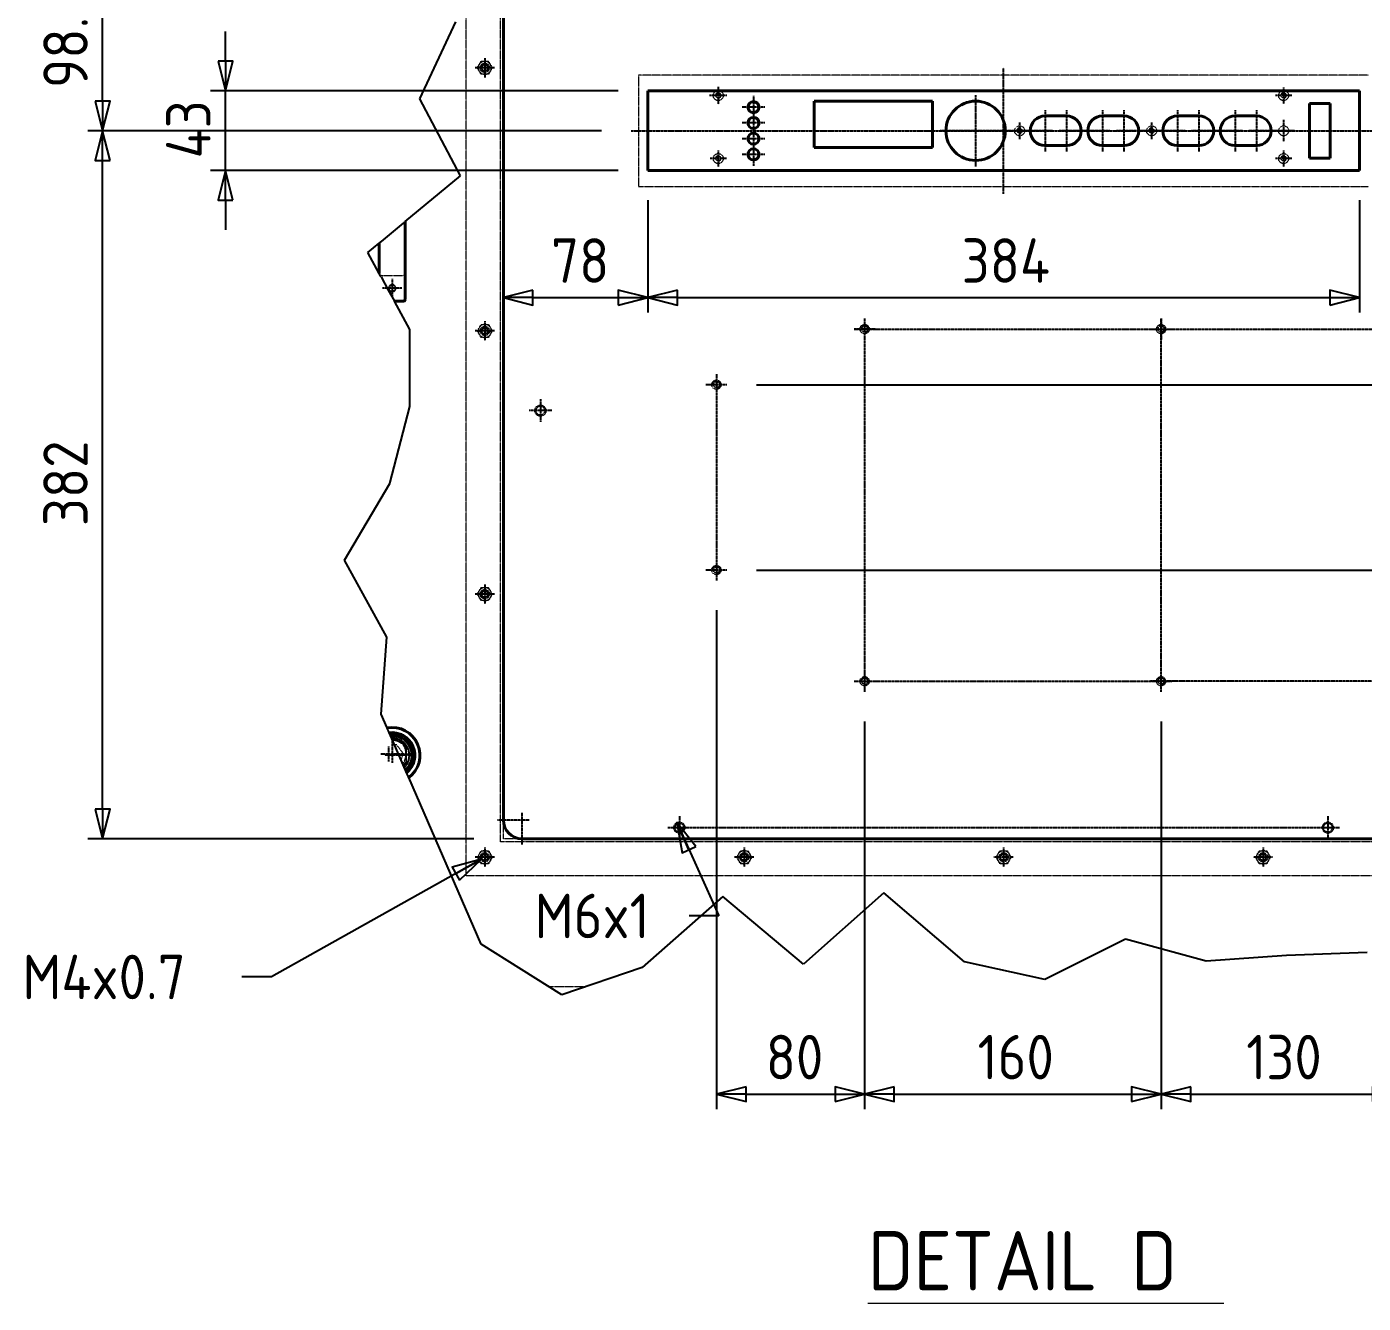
# Model space of a CAD drawing. Header units: millimetres. Extents: x 0 to 6720, y 0 to 4752.
# Drawn here: x 2762 to 3484, y 3098 to 3786 of the extents above; entities that cross this region are included whole.
import ezdxf

# ---------------------------------------------------------------- set-up
doc = ezdxf.new("R2010")
doc.units = ezdxf.units.MM
doc.linetypes.add('DPAB0445$0$CHAIN', pattern=[0.7087, 0.4724, -0.0591, 0.1181, -0.0591])
doc.linetypes.add('DPAB0445$0$DASHED', pattern=[0.2067, 0.1654, -0.0413])
for name, color, linetype, lineweight in [('DPAB0445$0$가려진 것(ISO)', 2, 'DPAB0445$0$DASHED', 18), ('DPAB0445$0$가시적인 것(ISO)', 3, 'Continuous', 40), ('DPAB0445$0$기호(ISO)', 5, 'Continuous', 25), ('DPAB0445$0$끊기 선(JIS)', 7, 'Continuous', 25), ('DPAB0445$0$중심 표식(ISO)', 1, 'Continuous', 25), ('DPAB0445$0$중심선(ISO)', 1, 'Continuous', 25), ('DPAB0445$0$치수(ISO)', 2, 'Continuous', 25)]:
    doc.layers.add(name, color=color, linetype=linetype, lineweight=lineweight)
doc.styles.add('DPAB0445$0$치수 텍스트_PSTEK_POSCO', font='isocp.shx')
doc.styles.add('DPAB0445$0$텍스트 스타일512', font='isocp.shx')
doc.dimstyles.new('DPAB0445$0$치수_PSTEK_POSCO', dxfattribs={"dimscale": 16, "dimtxt": 1.5, "dimasz": 1, "dimexe": 0.5, "dimexo": 1, "dimgap": 0.5, "dimtad": 1, "dimrnd": 1e-08, "dimdsep": 46, "dimtxsty": 'DPAB0445$0$치수 텍스트_PSTEK_POSCO', "dimblk": 'DPAB0445$0$Filled-2', "dimcen": 0.09, "dimdle": 10, "dimclrd": 7, "dimclre": 7, "dimclrt": 2, "dimadec": 1, "dimazin": 2, "dimtfac": 1, "dimtmove": 0, "dimatfit": 3, "dimldrblk": 'DPAB0445$0$Filled-2', "dimfxl": 0, "dimtolj": 1, "dimlwd": -1, "dimlwe": -1, "dimarcsym": 0})
doc.dimstyles.new('DPAB0445$0$치수_PSTEK_POSCO$7', dxfattribs={"dimscale": 16, "dimtxt": 1.5, "dimasz": 1, "dimexe": 0.5, "dimexo": 1, "dimgap": 0.5, "dimtad": 1, "dimrnd": 1e-08, "dimdsep": 46, "dimtxsty": 'DPAB0445$0$치수 텍스트_PSTEK_POSCO', "dimblk": 'DPAB0445$0$Filled-2', "dimcen": 0.09, "dimdle": 10, "dimclrd": 7, "dimclre": 7, "dimclrt": 2, "dimadec": 1, "dimazin": 2, "dimtfac": 1, "dimtmove": 0, "dimatfit": 3, "dimldrblk": 'DPAB0445$0$Filled-2', "dimfxl": 0, "dimtolj": 1, "dimlwd": -1, "dimlwe": -1, "dimarcsym": 0})

# ---------------------------------------------------------------- blocks, each defined once
blk = doc.blocks.new('DPAB0445$0$Filled-2')
at = {"color": 0}
for p, q in [((0, 0), (-1, 0.25)), ((-1, 0.25), (-1, -0.25)), ((-1, 0), (0, 0)), ((-1, -0.25), (0, 0))]:
    blk.add_line(p, q, dxfattribs=at)
at = {"color": 0, "flags": 128}
blk.add_lwpolyline([(-1, -0.25), (0, 0), (-1, 0.25), (-1, -0.25)], dxfattribs=at)
at = {"color": 0}
blk.add_solid([(-1, -0.25), (0, 0), (-1, 0.25), (-1, -0.25)], dxfattribs=at)
blk = doc.blocks.new('*D228')
at = {"layer": 'DPAB0445$0$치수(ISO)', "color": 7}
for p, q in [((3134.44, 3471.47), (3134.44, 3202.33)), ((3214.44, 3411.47), (3214.44, 3202.33)), ((3150.44, 3210.33), (3198.44, 3210.33))]:
    blk.add_line(p, q, dxfattribs=at)
at = {"layer": 'DPAB0445$0$치수(ISO)', "color": 7, "xscale": 16, "yscale": 16, "zscale": 16, "rotation": 180}
blk.add_blockref('DPAB0445$0$Filled-2', (3134.44, 3210.33), dxfattribs=at)
at = {"layer": 'DPAB0445$0$치수(ISO)', "color": 7, "xscale": 16, "yscale": 16, "zscale": 16}
blk.add_blockref('DPAB0445$0$Filled-2', (3214.44, 3210.33), dxfattribs=at)
at = {"layer": 'DPAB0445$0$치수(ISO)', "color": 2, "insert": (3161.07, 3230.33), "char_height": 24, "attachment_point": 4, "style": 'DPAB0445$0$치수 텍스트_PSTEK_POSCO'}
blk.add_mtext('\\A1;80', dxfattribs=at)
blk = doc.blocks.new('*D230')
at = {"layer": 'DPAB0445$0$치수(ISO)', "color": 7}
for p, q in [((3374.44, 3411.47), (3374.44, 3202.33)), ((3504.44, 3411.47), (3504.44, 3202.33)), ((3390.44, 3210.33), (3488.44, 3210.33))]:
    blk.add_line(p, q, dxfattribs=at)
at = {"layer": 'DPAB0445$0$치수(ISO)', "color": 7, "xscale": 16, "yscale": 16, "zscale": 16, "rotation": 180}
blk.add_blockref('DPAB0445$0$Filled-2', (3374.44, 3210.33), dxfattribs=at)
at = {"layer": 'DPAB0445$0$치수(ISO)', "color": 7, "xscale": 16, "yscale": 16, "zscale": 16}
blk.add_blockref('DPAB0445$0$Filled-2', (3504.44, 3210.33), dxfattribs=at)
at = {"layer": 'DPAB0445$0$치수(ISO)', "color": 2, "insert": (3420.39, 3230.33), "char_height": 24, "attachment_point": 4, "style": 'DPAB0445$0$치수 텍스트_PSTEK_POSCO'}
blk.add_mtext('\\A1;130', dxfattribs=at)
blk = doc.blocks.new('*D231')
at = {"layer": 'DPAB0445$0$치수(ISO)', "color": 7}
for p, q in [((3214.44, 3411.47), (3214.44, 3202.33)), ((3374.44, 3411.47), (3374.44, 3202.33)), ((3230.44, 3210.33), (3358.44, 3210.33))]:
    blk.add_line(p, q, dxfattribs=at)
at = {"layer": 'DPAB0445$0$치수(ISO)', "color": 7, "xscale": 16, "yscale": 16, "zscale": 16, "rotation": 180}
blk.add_blockref('DPAB0445$0$Filled-2', (3214.44, 3210.33), dxfattribs=at)
at = {"layer": 'DPAB0445$0$치수(ISO)', "color": 7, "xscale": 16, "yscale": 16, "zscale": 16}
blk.add_blockref('DPAB0445$0$Filled-2', (3374.44, 3210.33), dxfattribs=at)
at = {"layer": 'DPAB0445$0$치수(ISO)', "color": 2, "insert": (3275.39, 3230.33), "char_height": 24, "attachment_point": 4, "style": 'DPAB0445$0$치수 텍스트_PSTEK_POSCO'}
blk.add_mtext('\\A1;160', dxfattribs=at)
blk = doc.blocks.new('*D234')
at = {"layer": 'DPAB0445$0$치수(ISO)', "color": 7}
for p, q in [((3156.14, 3493.17), (3698.63, 3493.17)), ((3690.63, 3449.17), (3690.63, 3477.17)), ((3526.14, 3433.17), (3698.63, 3433.17))]:
    blk.add_line(p, q, dxfattribs=at)
at = {"layer": 'DPAB0445$0$치수(ISO)', "color": 7, "xscale": 16, "yscale": 16, "zscale": 16}
for p, rotation in [((3690.63, 3493.17), 90), ((3690.63, 3433.17), 270)]:
    blk.add_blockref('DPAB0445$0$Filled-2', p, dxfattribs=dict(at, rotation=rotation))
at = {"layer": 'DPAB0445$0$치수(ISO)', "color": 2, "insert": (3670.63, 3449.08), "char_height": 24, "attachment_point": 4, "rotation": 90, "style": 'DPAB0445$0$치수 텍스트_PSTEK_POSCO'}
blk.add_mtext('\\A1;60', dxfattribs=at)
blk = doc.blocks.new('*D235')
at = {"layer": 'DPAB0445$0$치수(ISO)', "color": 7}
for p, q in [((3156.14, 3593.17), (3698.63, 3593.17)), ((3690.63, 3509.17), (3690.63, 3577.17)), ((3156.14, 3493.17), (3698.63, 3493.17))]:
    blk.add_line(p, q, dxfattribs=at)
at = {"layer": 'DPAB0445$0$치수(ISO)', "color": 7, "xscale": 16, "yscale": 16, "zscale": 16}
for p, rotation in [((3690.63, 3593.17), 90), ((3690.63, 3493.17), 270)]:
    blk.add_blockref('DPAB0445$0$Filled-2', p, dxfattribs=dict(at, rotation=rotation))
at = {"layer": 'DPAB0445$0$치수(ISO)', "color": 2, "insert": (3670.63, 3524.12), "char_height": 24, "attachment_point": 4, "rotation": 90, "style": 'DPAB0445$0$치수 텍스트_PSTEK_POSCO'}
blk.add_mtext('\\A1;100', dxfattribs=at)
blk = doc.blocks.new('*D236')
at = {"layer": 'DPAB0445$0$치수(ISO)', "color": 7}
for p, q in [((3095.24, 3828.67), (2795.17, 3828.67)), ((2803.17, 3746.17), (2803.17, 3812.67)), ((3072.44, 3730.17), (2795.17, 3730.17))]:
    blk.add_line(p, q, dxfattribs=at)
at = {"layer": 'DPAB0445$0$치수(ISO)', "color": 7, "xscale": 16, "yscale": 16, "zscale": 16}
for p, rotation in [((2803.17, 3828.67), 90), ((2803.17, 3730.17), 270)]:
    blk.add_blockref('DPAB0445$0$Filled-2', p, dxfattribs=dict(at, rotation=rotation))
at = {"layer": 'DPAB0445$0$치수(ISO)', "color": 2, "insert": (2783.17, 3753.23), "char_height": 24, "attachment_point": 4, "rotation": 90, "style": 'DPAB0445$0$치수 텍스트_PSTEK_POSCO'}
blk.add_mtext('\\A1;98.5', dxfattribs=at)
blk = doc.blocks.new('*D246')
at = {"layer": 'DPAB0445$0$치수(ISO)', "color": 7}
for p, q in [((3097.44, 3692.67), (3097.44, 3632.16)), ((3035.44, 3640.16), (3081.44, 3640.16))]:
    blk.add_line(p, q, dxfattribs=at)
at = {"layer": 'DPAB0445$0$치수(ISO)', "color": 7, "xscale": 16, "yscale": 16, "zscale": 16, "rotation": 180}
blk.add_blockref('DPAB0445$0$Filled-2', (3019.44, 3640.16), dxfattribs=at)
at = {"layer": 'DPAB0445$0$치수(ISO)', "color": 7, "xscale": 16, "yscale": 16, "zscale": 16}
blk.add_blockref('DPAB0445$0$Filled-2', (3097.44, 3640.16), dxfattribs=at)
at = {"layer": 'DPAB0445$0$치수(ISO)', "color": 2, "insert": (3045.24, 3660.16), "char_height": 24, "attachment_point": 4, "style": 'DPAB0445$0$치수 텍스트_PSTEK_POSCO'}
blk.add_mtext('\\A1;78', dxfattribs=at)
blk = doc.blocks.new('*D247')
at = {"layer": 'DPAB0445$0$치수(ISO)', "color": 7}
for p, q in [((3097.44, 3692.67), (3097.44, 3632.16)), ((3481.44, 3692.67), (3481.44, 3632.16)), ((3113.44, 3640.16), (3465.44, 3640.16))]:
    blk.add_line(p, q, dxfattribs=at)
at = {"layer": 'DPAB0445$0$치수(ISO)', "color": 7, "xscale": 16, "yscale": 16, "zscale": 16, "rotation": 180}
blk.add_blockref('DPAB0445$0$Filled-2', (3097.44, 3640.16), dxfattribs=at)
at = {"layer": 'DPAB0445$0$치수(ISO)', "color": 7, "xscale": 16, "yscale": 16, "zscale": 16}
blk.add_blockref('DPAB0445$0$Filled-2', (3481.44, 3640.16), dxfattribs=at)
at = {"layer": 'DPAB0445$0$치수(ISO)', "color": 2, "insert": (3266.8, 3660.16), "char_height": 24, "attachment_point": 4, "style": 'DPAB0445$0$치수 텍스트_PSTEK_POSCO'}
blk.add_mtext('\\A1;384', dxfattribs=at)
blk = doc.blocks.new('*D248')
at = {"layer": 'DPAB0445$0$치수(ISO)', "color": 7}
for p, q in [((2869.46, 3767.67), (2869.46, 3783.67)), ((3081.44, 3751.67), (2861.46, 3751.67)), ((2869.46, 3708.67), (2869.46, 3751.67)), ((3081.44, 3708.67), (2861.46, 3708.67)), ((2869.46, 3692.67), (2869.46, 3676.67))]:
    blk.add_line(p, q, dxfattribs=at)
at = {"layer": 'DPAB0445$0$치수(ISO)', "color": 7, "xscale": 16, "yscale": 16, "zscale": 16}
for p, rotation in [((2869.46, 3751.67), 270), ((2869.46, 3708.67), 90)]:
    blk.add_blockref('DPAB0445$0$Filled-2', p, dxfattribs=dict(at, rotation=rotation))
at = {"layer": 'DPAB0445$0$치수(ISO)', "color": 2, "insert": (2849.46, 3715.27), "char_height": 24, "attachment_point": 4, "rotation": 90, "style": 'DPAB0445$0$치수 텍스트_PSTEK_POSCO'}
blk.add_mtext('\\A1;43', dxfattribs=at)
blk = doc.blocks.new('*D300')
at = {"layer": 'DPAB0445$0$치수(ISO)', "color": 7}
for p, q in [((3072.44, 3730.17), (2795.17, 3730.17)), ((2803.17, 3364.17), (2803.17, 3714.17)), ((3003.44, 3348.17), (2795.17, 3348.17))]:
    blk.add_line(p, q, dxfattribs=at)
at = {"layer": 'DPAB0445$0$치수(ISO)', "color": 7, "xscale": 16, "yscale": 16, "zscale": 16}
for p, rotation in [((2803.17, 3730.17), 90), ((2803.17, 3348.17), 270)]:
    blk.add_blockref('DPAB0445$0$Filled-2', p, dxfattribs=dict(at, rotation=rotation))
at = {"layer": 'DPAB0445$0$치수(ISO)', "color": 2, "insert": (2783.16, 3516.85), "char_height": 24, "attachment_point": 4, "rotation": 90, "style": 'DPAB0445$0$치수 텍스트_PSTEK_POSCO'}
blk.add_mtext('\\A1;382', dxfattribs=at)

msp = doc.modelspace()

# ---------------------------------------------------------------- linework, layer by layer
at = {"layer": 'DPAB0445$0$가려진 것(ISO)'}
for p, q in [((2999.437, 3328.172), (2999.437, 4058.172)), ((3017.837, 3346.572), (3017.837, 4039.772)), ((3005.396, 3764.172), (3007.416, 3767.672)), ((3007.416, 3767.672), (3011.458, 3767.672)), ((3011.458, 3767.672), (3013.479, 3764.172)), ((3007.416, 3760.672), (3005.396, 3764.172)), ((3011.458, 3760.672), (3007.416, 3760.672)), ((3013.479, 3764.172), (3011.458, 3760.672)), ((3092.437, 3760.172), (3092.437, 3700.172)), ((3486.437, 3760.172), (3092.437, 3760.172)), ((3092.437, 3700.172), (3486.437, 3700.172)), ((2953.437, 3652.172), (2965.437, 3652.172)), ((3005.396, 3622.172), (3007.416, 3625.672)), ((3007.416, 3618.672), (3005.396, 3622.172)), ((3007.416, 3625.672), (3011.458, 3625.672)), ((3011.458, 3625.672), (3013.479, 3622.172)), ((3013.479, 3622.172), (3011.458, 3618.672)), ((3011.458, 3618.672), (3007.416, 3618.672)), ((3005.396, 3480.172), (3007.416, 3483.672)), ((3007.416, 3476.672), (3005.396, 3480.172)), ((3007.416, 3483.672), (3011.458, 3483.672)), ((3011.458, 3483.672), (3013.479, 3480.172)), ((3013.479, 3480.172), (3011.458, 3476.672)), ((3011.458, 3476.672), (3007.416, 3476.672)), ((2964.571, 3404.788), (2958.375, 3404.12)), ((2972.064, 3394.533), (2964.571, 3404.788)), ((2961.821, 3398.895), (2960.711, 3398.751)), ((2965.586, 3393.969), (2961.821, 3398.895)), ((2964.22, 3390.69), (2965.586, 3393.969)), ((2967.237, 3389.55), (2967.237, 3396.794)), ((2967.269, 3383.684), (2972.064, 3394.533)), ((3019.437, 3348.172), (3019.437, 3358.172)), ((3029.437, 3348.172), (3019.437, 3348.172)), ((3005.396, 3338.172), (3007.416, 3341.672)), ((3007.416, 3341.672), (3011.458, 3341.672)), ((3011.458, 3341.672), (3013.479, 3338.172)), ((3561.037, 3346.572), (3017.837, 3346.572)), ((3145.396, 3338.172), (3147.416, 3341.672)), ((3147.416, 3341.672), (3151.458, 3341.672)), ((3151.458, 3341.672), (3153.479, 3338.172)), ((3285.396, 3338.172), (3287.416, 3341.672)), ((3287.416, 3341.672), (3291.458, 3341.672)), ((3291.458, 3341.672), (3293.479, 3338.172)), ((3425.396, 3338.172), (3427.416, 3341.672)), ((3427.416, 3341.672), (3431.458, 3341.672)), ((3431.458, 3341.672), (3433.479, 3338.172)), ((3007.416, 3334.672), (3005.396, 3338.172)), ((3011.458, 3334.672), (3007.416, 3334.672)), ((3013.479, 3338.172), (3011.458, 3334.672)), ((3147.416, 3334.672), (3145.396, 3338.172)), ((3151.458, 3334.672), (3147.416, 3334.672)), ((3153.479, 3338.172), (3151.458, 3334.672)), ((3287.416, 3334.672), (3285.396, 3338.172)), ((3291.458, 3334.672), (3287.416, 3334.672)), ((3293.479, 3338.172), (3291.458, 3334.672)), ((3427.416, 3334.672), (3425.396, 3338.172)), ((3431.458, 3334.672), (3427.416, 3334.672)), ((3433.479, 3338.172), (3431.458, 3334.672)), ((3579.437, 3328.172), (2999.437, 3328.172)), ((3063.232, 3268.172), (3044.334, 3268.172))]:
    msp.add_line(p, q, dxfattribs=at)
for centre, radius in [((3009.437, 3764.172), 2.5), ((3009.437, 3764.172), 2), ((3009.437, 3764.172), 2), ((3009.437, 3764.172), 1.621), ((3009.437, 3764.172), 1.6), ((3135.437, 3749.172), 2.7), ((3440.537, 3749.172), 2.7), ((3135.437, 3749.172), 1.229), ((3440.537, 3749.172), 1.229), ((3298.037, 3730.172), 2.7), ((3298.037, 3730.172), 1.229), ((3369.287, 3730.172), 2.7), ((3369.287, 3730.172), 1.229), ((3440.537, 3730.172), 2.7), ((3135.437, 3715.172), 2.7), ((3135.437, 3715.172), 1.229), ((3440.537, 3715.172), 2.7), ((3440.537, 3715.172), 1.229), ((2959.437, 3645.172), 1.621), ((3009.437, 3622.172), 2.5), ((3009.437, 3622.172), 2), ((3009.437, 3622.172), 2), ((3009.437, 3622.172), 1.621), ((3009.437, 3622.172), 1.6), ((3214.437, 3623.172), 2.5), ((3214.437, 3623.172), 1.621), ((3374.437, 3623.172), 2.5), ((3374.437, 3623.172), 1.621), ((3134.437, 3593.172), 2.5), ((3134.437, 3593.172), 1.621), ((3039.437, 3579.172), 3), ((3039.437, 3579.172), 2.4), ((3134.437, 3493.172), 2.5), ((3134.437, 3493.172), 1.621), ((3009.437, 3480.172), 2.5), ((3009.437, 3480.172), 2), ((3009.437, 3480.172), 2), ((3009.437, 3480.172), 1.621), ((3009.437, 3480.172), 1.6), ((3214.437, 3433.172), 2.5), ((3214.437, 3433.172), 1.621), ((3374.437, 3433.172), 2.5), ((3374.437, 3433.172), 1.621), ((3114.437, 3354.172), 3), ((3114.437, 3354.172), 2.4), ((3464.437, 3354.172), 3), ((3464.437, 3354.172), 2.4), ((3009.437, 3338.172), 2.5), ((3009.437, 3338.172), 2), ((3009.437, 3338.172), 2), ((3009.437, 3338.172), 1.621), ((3009.437, 3338.172), 1.6), ((3149.437, 3338.172), 2.5), ((3149.437, 3338.172), 2), ((3149.437, 3338.172), 2), ((3149.437, 3338.172), 1.621), ((3149.437, 3338.172), 1.6), ((3289.437, 3338.172), 2.5), ((3289.437, 3338.172), 2), ((3289.437, 3338.172), 2), ((3289.437, 3338.172), 1.621), ((3289.437, 3338.172), 1.6), ((3429.437, 3338.172), 2.5), ((3429.437, 3338.172), 2), ((3429.437, 3338.172), 2), ((3429.437, 3338.172), 1.621), ((3429.437, 3338.172), 1.6)]:
    msp.add_circle(centre, radius, dxfattribs=at)
for centre, radius, start, end in [((3009.437, 3764.172), 3.5, 150, 210), ((3009.437, 3764.172), 3.5, 90, 150), ((3009.437, 3764.172), 1.582, 280, 190), ((3009.437, 3764.172), 3.5, 30, 90), ((3009.437, 3764.172), 3.5, 330, 30), ((3009.437, 3764.172), 3.5, 210, 270), ((3009.437, 3764.172), 3.5, 270, 330), ((3135.437, 3749.172), 1.5, 280, 190), ((3440.537, 3749.172), 1.5, 280, 190), ((3298.037, 3730.172), 1.5, 280, 190), ((3369.287, 3730.172), 1.5, 280, 190), ((3135.437, 3715.172), 1.5, 280, 190), ((3440.537, 3715.172), 1.5, 280, 190), ((2953.437, 3651.172), 1, 90, 113.875394), ((2965.437, 3651.172), 1, 0, 90), ((2959.437, 3645.172), 2, 100, 190), ((2959.437, 3645.172), 2, 190, 100), ((3009.437, 3622.172), 3.5, 150, 210), ((3009.437, 3622.172), 3.5, 90, 150), ((3009.437, 3622.172), 1.582, 280, 190), ((3009.437, 3622.172), 3.5, 30, 90), ((3009.437, 3622.172), 3.5, 330, 30), ((3214.437, 3623.172), 2, 280, 190), ((3374.437, 3623.172), 2, 280, 190), ((3009.437, 3622.172), 3.5, 210, 270), ((3009.437, 3622.172), 3.5, 270, 330), ((3134.437, 3593.172), 2, 280, 190), ((3039.437, 3579.172), 2.401, 280, 190), ((3134.437, 3493.172), 2, 280, 190), ((3009.437, 3480.172), 3.5, 150, 210), ((3009.437, 3480.172), 3.5, 90, 150), ((3009.437, 3480.172), 3.5, 210, 270), ((3009.437, 3480.172), 1.582, 280, 190), ((3009.437, 3480.172), 3.5, 30, 90), ((3009.437, 3480.172), 3.5, 270, 330), ((3009.437, 3480.172), 3.5, 330, 30), ((3214.437, 3433.172), 2, 280, 190), ((3374.437, 3433.172), 2, 280, 190), ((2957.387, 3393.872), 9.5, 325.241886, 81.79682), ((2959.437, 3393.172), 9.5, 314.456752, 92.581954), ((2959.437, 3393.172), 9.25, 315.050426, 91.988281), ((2959.437, 3393.172), 9.1, 315.423523, 91.615184), ((2959.437, 3393.172), 8.6, 24.909153, 90.269309), ((2959.437, 3393.172), 8.1, 15.642471, 88.740847), ((2959.437, 3393.172), 3.5, 9.436242, 37.602465), ((2959.437, 3393.172), 8.1, 318.297859, 344.357529), ((2959.437, 3393.172), 8.6, 316.769397, 335.090847), ((3114.437, 3354.172), 2.401, 280, 190), ((3464.437, 3354.172), 2.401, 280, 190), ((3009.437, 3338.172), 3.5, 150, 210), ((3009.437, 3338.172), 3.5, 90, 150), ((3009.437, 3338.172), 1.582, 280, 190), ((3009.437, 3338.172), 3.5, 30, 90), ((3009.437, 3338.172), 3.5, 330, 30), ((3149.437, 3338.172), 3.5, 150, 210), ((3149.437, 3338.172), 3.5, 90, 150), ((3149.437, 3338.172), 1.582, 280, 190), ((3149.437, 3338.172), 3.5, 30, 90), ((3149.437, 3338.172), 3.5, 330, 30), ((3289.437, 3338.172), 3.5, 150, 210), ((3289.437, 3338.172), 3.5, 90, 150), ((3289.437, 3338.172), 1.582, 280, 190), ((3289.437, 3338.172), 3.5, 30, 90), ((3289.437, 3338.172), 3.5, 330, 30), ((3429.437, 3338.172), 3.5, 150, 210), ((3429.437, 3338.172), 3.5, 90, 150), ((3429.437, 3338.172), 1.582, 280, 190), ((3429.437, 3338.172), 3.5, 30, 90), ((3429.437, 3338.172), 3.5, 330, 30), ((3009.437, 3338.172), 3.5, 210, 270), ((3009.437, 3338.172), 3.5, 270, 330), ((3149.437, 3338.172), 3.5, 210, 270), ((3149.437, 3338.172), 3.5, 270, 330), ((3289.437, 3338.172), 3.5, 210, 270), ((3289.437, 3338.172), 3.5, 270, 330), ((3429.437, 3338.172), 3.5, 210, 270), ((3429.437, 3338.172), 3.5, 270, 330)]:
    msp.add_arc(centre, radius, start, end, dxfattribs=at)
at = {"layer": 'DPAB0445$0$가시적인 것(ISO)'}
for p, q in [((3019.437, 3358.172), (3019.437, 4028.172)), ((3097.437, 3708.672), (3097.437, 3751.672)), ((3097.437, 3751.672), (3481.437, 3751.672)), ((3481.437, 3751.672), (3481.437, 3708.672)), ((3187.137, 3746.122), (3251.137, 3746.122)), ((3187.137, 3721.122), (3187.137, 3746.122)), ((3251.137, 3746.122), (3251.137, 3721.122)), ((3454.587, 3744.922), (3465.587, 3744.922)), ((3454.587, 3715.422), (3454.587, 3744.922)), ((3465.587, 3744.922), (3465.587, 3715.422)), ((3311.837, 3738.172), (3323.337, 3738.172)), ((3342.837, 3738.172), (3354.337, 3738.172)), ((3383.337, 3738.172), (3394.837, 3738.172)), ((3414.337, 3738.172), (3425.837, 3738.172)), ((3323.337, 3722.172), (3311.837, 3722.172)), ((3354.337, 3722.172), (3342.837, 3722.172)), ((3394.837, 3722.172), (3383.337, 3722.172)), ((3425.837, 3722.172), (3414.337, 3722.172)), ((3251.137, 3721.122), (3187.137, 3721.122)), ((3465.587, 3715.422), (3454.587, 3715.422)), ((3481.437, 3708.672), (3097.437, 3708.672)), ((2966.437, 3681.165), (2966.437, 3644.556)), ((2952.437, 3653.178), (2952.437, 3669.542)), ((2966.437, 3644.556), (2966.437, 3639.172)), ((2960.619, 3638.172), (2965.437, 3638.172)), ((3549.437, 3348.172), (3029.437, 3348.172))]:
    msp.add_line(p, q, dxfattribs=at)
for centre, radius in [((3154.437, 3742.922), 3), ((3274.337, 3730.172), 16), ((3154.437, 3734.422), 3), ((3154.437, 3725.922), 3), ((3154.437, 3717.422), 3)]:
    msp.add_circle(centre, radius, dxfattribs=at)
for centre, radius, start, end in [((3311.837, 3730.172), 8, 90, 270), ((3323.337, 3730.172), 8, 270, 90), ((3342.837, 3730.172), 8, 90, 270), ((3354.337, 3730.172), 8, 270, 90), ((3383.337, 3730.172), 8, 90, 270), ((3394.837, 3730.172), 8, 270, 90), ((3414.337, 3730.172), 8, 90, 270), ((3425.837, 3730.172), 8, 270, 90), ((2965.437, 3639.172), 1, 270, 0), ((2959.437, 3393.172), 15, 306.599877, 100.43883), ((2959.437, 3393.172), 12.25, 309.608151, 97.430556), ((2959.437, 3393.172), 10.8, 311.839944, 95.198763), ((3029.437, 3358.172), 10, 180, 270)]:
    msp.add_arc(centre, radius, start, end, dxfattribs=at)
at = {"layer": 'DPAB0445$0$기호(ISO)', "color": 6, "lineweight": 18}
msp.add_line((3216.159, 3097.508), (3408.198, 3097.508), dxfattribs=at)
at = {"layer": 'DPAB0445$0$끊기 선(JIS)'}
for p, q in [((2974.367, 3747.462), (2993.75, 3788.971)), ((2996.295, 3705.952), (2974.367, 3747.462)), ((2966.437, 3681.165), (2996.295, 3705.952)), ((2965.437, 3680.335), (2953.437, 3670.373)), ((2946.295, 3664.443), (2952.437, 3669.542)), ((2952.437, 3653.178), (2946.295, 3664.443)), ((2953.437, 3651.344), (2957.357, 3644.154)), ((2957.357, 3644.154), (2960.619, 3638.172)), ((2968.927, 3622.934), (2960.619, 3638.172)), ((2968.905, 3581.425), (2968.927, 3622.934)), ((2958.139, 3539.915), (2968.905, 3581.425)), ((2933.625, 3498.406), (2958.139, 3539.915)), ((2956.482, 3456.897), (2933.625, 3498.406)), ((2953.471, 3415.388), (2956.482, 3456.897)), ((2956.719, 3407.924), (2953.471, 3415.388)), ((2958.459, 3403.927), (2957.853, 3405.319)), ((2966.431, 3385.61), (2958.669, 3403.443)), ((2967.247, 3383.734), (2966.641, 3385.126)), ((3007.467, 3291.321), (2968.381, 3381.13)), ((3224.816, 3318.915), (3181.346, 3280.559)), ((3268.286, 3281.691), (3224.816, 3318.915)), ((3137.876, 3317.025), (3094.406, 3278.682)), ((3181.346, 3280.559), (3137.876, 3317.025)), ((3050.937, 3264.026), (3007.467, 3291.321)), ((3355.226, 3294.033), (3311.756, 3272.251)), ((3398.696, 3282.018), (3355.226, 3294.033)), ((3442.165, 3285.144), (3398.696, 3282.018)), ((3485.635, 3286.744), (3442.165, 3285.144)), ((3094.406, 3278.682), (3050.937, 3264.026)), ((3311.756, 3272.251), (3268.286, 3281.691))]:
    msp.add_line(p, q, dxfattribs=at)
for points, knots in [([(2965.437, 3680.335), (2965.57, 3680.445), (2965.73, 3680.578), (2965.967, 3680.775), (2966.09, 3680.876), (2966.255, 3681.014), (2966.33, 3681.076), (2966.413, 3681.145), (2966.427, 3681.157), (2966.437, 3681.165)], [0, 0, 0, 0, 0.05203044, 0.05203044, 0.09635597, 0.09635597, 0.13411091, 0.13411091, 0.16814595, 0.16814595, 0.16814595, 0.16814595]), ([(2952.437, 3669.542), (2952.447, 3669.551), (2952.462, 3669.563), (2952.542, 3669.63), (2952.619, 3669.693), (2952.787, 3669.832), (2952.912, 3669.937), (2953.148, 3670.132), (2953.303, 3670.261), (2953.437, 3670.373)], [-0.17951225, -0.17951225, -0.17951225, -0.17951225, -0.1443748, -0.1443748, -0.10188205, -0.10188205, -0.05256508, -0.05256508, 0, 0, 0, 0]), ([(2953.437, 3651.344), (2953.288, 3651.618), (2953.103, 3651.957), (2952.849, 3652.423), (2952.733, 3652.635), (2952.61, 3652.862), (2952.572, 3652.93), (2952.523, 3653.021), (2952.5, 3653.063), (2952.47, 3653.118), (2952.456, 3653.143), (2952.441, 3653.17), (2952.439, 3653.175), (2952.437, 3653.178)], [0, 0, 0, 0, 0.09847551, 0.09847551, 0.15920564, 0.15920564, 0.1806521, 0.1806521, 0.19706881, 0.19706881, 0.2115163, 0.2115163, 0.22636585, 0.22636585, 0.22636585, 0.22636585]), ([(2958.669, 3403.443), (2958.643, 3403.504), (2958.612, 3403.576), (2958.563, 3403.687), (2958.537, 3403.747), (2958.501, 3403.83), (2958.484, 3403.87), (2958.464, 3403.914), (2958.461, 3403.922), (2958.459, 3403.927)], [-0.076158799, -0.076158799, -0.076158799, -0.076158799, -0.056218364, -0.056218364, -0.036884691, -0.036884691, -0.018195407, -0.018195407, 0, 0, 0, 0]), ([(2966.641, 3385.126), (2966.639, 3385.131), (2966.635, 3385.139), (2966.616, 3385.183), (2966.599, 3385.223), (2966.563, 3385.306), (2966.537, 3385.366), (2966.488, 3385.477), (2966.457, 3385.549), (2966.431, 3385.61)], [0, 0, 0, 0, 0.018195407, 0.018195407, 0.036884691, 0.036884691, 0.056218364, 0.056218364, 0.076158799, 0.076158799, 0.076158799, 0.076158799])]:
    msp.add_open_spline(points, degree=3, knots=knots, dxfattribs=at)
for points in [[(2957.853, 3405.319), (2957.343, 3406.49), (2956.719, 3407.924)], [(2968.381, 3381.13), (2967.757, 3382.563), (2967.247, 3383.734)]]:
    msp.add_rational_spline(points, [1, 1.00547784736, 1], degree=2, dxfattribs=at)
at = {"layer": 'DPAB0445$0$중심 표식(ISO)', "linetype": 'DPAB0445$0$CHAIN'}
for p, q in [((3009.437, 3769.372), (3009.437, 3758.972)), ((3014.637, 3764.172), (3004.237, 3764.172)), ((3135.437, 3753.872), (3135.437, 3744.472)), ((3440.537, 3753.601), (3440.537, 3744.742)), ((3140.137, 3749.172), (3130.737, 3749.172)), ((3154.437, 3749.122), (3154.437, 3736.722)), ((3274.337, 3749.372), (3274.337, 3710.972)), ((3444.967, 3749.172), (3436.108, 3749.172)), ((3160.637, 3742.922), (3148.237, 3742.922)), ((3154.437, 3740.622), (3154.437, 3728.222)), ((3311.837, 3741.372), (3311.837, 3718.972)), ((3323.337, 3741.372), (3323.337, 3718.972)), ((3342.837, 3741.372), (3342.837, 3718.972)), ((3354.337, 3741.372), (3354.337, 3718.972)), ((3383.337, 3741.372), (3383.337, 3718.972)), ((3394.837, 3741.372), (3394.837, 3718.972)), ((3414.337, 3741.372), (3414.337, 3718.972)), ((3425.837, 3741.372), (3425.837, 3718.972)), ((3160.637, 3734.422), (3148.237, 3734.422)), ((3154.437, 3732.122), (3154.437, 3719.722)), ((3293.537, 3730.172), (3255.137, 3730.172)), ((3302.467, 3730.172), (3293.608, 3730.172)), ((3298.037, 3734.601), (3298.037, 3725.742)), ((3315.837, 3730.172), (3300.637, 3730.172)), ((3334.537, 3730.172), (3319.337, 3730.172)), ((3346.837, 3730.172), (3331.637, 3730.172)), ((3365.537, 3730.172), (3350.337, 3730.172)), ((3373.717, 3730.172), (3364.858, 3730.172)), ((3369.287, 3734.601), (3369.287, 3725.742)), ((3387.337, 3730.172), (3372.137, 3730.172)), ((3406.037, 3730.172), (3390.837, 3730.172)), ((3418.337, 3730.172), (3403.137, 3730.172)), ((3437.037, 3730.172), (3421.837, 3730.172)), ((3446.437, 3730.172), (3434.637, 3730.172)), ((3440.537, 3736.072), (3440.537, 3724.272)), ((3160.637, 3725.922), (3148.237, 3725.922)), ((3154.437, 3723.622), (3154.437, 3711.222)), ((3139.867, 3715.172), (3131.008, 3715.172)), ((3135.437, 3719.601), (3135.437, 3710.742)), ((3160.637, 3717.422), (3148.237, 3717.422)), ((3444.967, 3715.172), (3436.108, 3715.172)), ((3440.537, 3719.601), (3440.537, 3710.742)), ((2959.437, 3650.372), (2959.437, 3639.972)), ((2964.637, 3645.172), (2954.237, 3645.172)), ((3374.437, 3628.872), (3374.437, 3617.472)), ((3014.637, 3622.172), (3004.237, 3622.172)), ((3009.437, 3627.372), (3009.437, 3616.972)), ((3220.137, 3623.172), (3208.737, 3623.172)), ((3140.137, 3593.172), (3128.737, 3593.172)), ((3039.437, 3585.372), (3039.437, 3572.972)), ((3045.637, 3579.172), (3033.237, 3579.172)), ((3140.137, 3493.172), (3128.737, 3493.172)), ((3009.437, 3485.372), (3009.437, 3474.972)), ((3014.637, 3480.172), (3004.237, 3480.172)), ((3214.437, 3438.872), (3214.437, 3427.472)), ((3374.437, 3427.472), (3374.437, 3438.872)), ((2959.437, 3405.872), (2959.437, 3389.172)), ((2957.387, 3397.872), (2957.387, 3389.872)), ((2970.087, 3393.872), (2953.387, 3393.872)), ((2972.137, 3393.172), (2955.437, 3393.172)), ((3029.437, 3362.172), (3029.437, 3344.972)), ((3033.437, 3358.172), (3016.237, 3358.172)), ((3114.437, 3360.372), (3114.437, 3347.972)), ((3464.437, 3360.372), (3464.437, 3347.972)), ((3009.437, 3343.372), (3009.437, 3332.972)), ((3149.437, 3343.372), (3149.437, 3332.972)), ((3289.437, 3343.372), (3289.437, 3332.972)), ((3429.437, 3343.372), (3429.437, 3332.972)), ((3014.637, 3338.172), (3004.237, 3338.172)), ((3154.637, 3338.172), (3144.237, 3338.172)), ((3294.637, 3338.172), (3284.237, 3338.172)), ((3434.637, 3338.172), (3424.237, 3338.172))]:
    msp.add_line(p, q, dxfattribs=at)
at = {"layer": 'DPAB0445$0$중심선(ISO)', "linetype": 'DPAB0445$0$CHAIN'}
for p, q in [((3289.437, 3696.172), (3289.437, 3764.172)), ((3088.437, 3730.172), (3490.437, 3730.172)), ((3214.437, 3628.872), (3214.437, 3427.472)), ((3374.437, 3427.472), (3374.437, 3628.872)), ((3208.737, 3623.172), (3380.137, 3623.172)), ((3368.737, 3623.172), (3510.137, 3623.172)), ((3134.437, 3598.872), (3134.437, 3487.472)), ((3208.737, 3433.172), (3380.137, 3433.172)), ((3510.137, 3433.172), (3368.737, 3433.172)), ((3108.237, 3354.172), (3470.637, 3354.172))]:
    msp.add_line(p, q, dxfattribs=at)

# ---------------------------------------------------------------- texts
at = {"layer": 'DPAB0445$0$기호(ISO)', "color": 2, "insert": (3036.307, 3306.506), "char_height": 24, "attachment_point": 4, "style": 'DPAB0445$0$치수 텍스트_PSTEK_POSCO'}
msp.add_mtext('{M6x1}', dxfattribs=at)
at = {"layer": 'DPAB0445$0$기호(ISO)', "color": 2, "insert": (2759.904, 3273.578), "char_height": 24, "width": 110.45236, "attachment_point": 4, "style": 'DPAB0445$0$치수 텍스트_PSTEK_POSCO'}
msp.add_mtext('{M4x0.7}', dxfattribs=at)
at = {"layer": 'DPAB0445$0$기호(ISO)', "color": 6, "insert": (3216.159, 3104.403), "char_height": 32, "attachment_point": 7, "style": 'DPAB0445$0$텍스트 스타일512'}
msp.add_mtext('DETAIL D', dxfattribs=at)

# ---------------------------------------------------------------- dimensions: what is measured, and where the dimension line sits
at = {"layer": 'DPAB0445$0$치수(ISO)', "color": 7}
for base, p1, p2, angle, override, picture, middle in [((2803.165, 3828.672), (3088.437, 3730.172), (3111.237, 3828.672), 90, {"dimdec": 2, "dimblk1": 'DPAB0445$0$Filled-2', "dimblk2": 'DPAB0445$0$Filled-2', "dimsah": 1, "dimtp": 0, "dimtm": 0, "dimtdec": 2, "dimtofl": 0, "dimatfit": 1}, '*D236', (2803.165, 3779.422)), ((2869.456, 3751.672), (3097.437, 3708.672), (3097.437, 3751.672), 90, {"dimdec": 2, "dimtp": 0, "dimtm": 0, "dimtdec": 2, "dimtofl": 1, "dimatfit": 1}, '*D248', (2869.456, 3730.172)), ((2803.165, 3730.172), (3019.437, 3348.172), (3088.437, 3730.172), 90, {"dimdec": 2, "dimtp": 0, "dimtm": 0, "dimtdec": 2, "dimtofl": 0, "dimatfit": 1}, '*D300', (2803.165, 3539.172)), ((3097.437, 3640.163), (3019.437, 3358.172), (3097.437, 3708.672), 180, {"dimdec": 2, "dimblk2": 'DPAB0445$0$Filled-2', "dimsah": 1, "dimse1": 1, "dimtp": 0, "dimtm": 0, "dimtdec": 2, "dimtofl": 0, "dimatfit": 1}, '*D246', (3058.437, 3640.163)), ((3481.437, 3640.163), (3097.437, 3708.672), (3481.437, 3708.672), 180, {"dimdec": 2, "dimblk1": 'DPAB0445$0$Filled-2', "dimsah": 1, "dimtp": 0, "dimtm": 0, "dimtdec": 2, "dimtofl": 0, "dimatfit": 1}, '*D247', (3289.597, 3640.163)), ((3690.628, 3593.172), (3140.137, 3493.172), (3140.137, 3593.172), 90, {"dimdec": 2, "dimblk1": 'DPAB0445$0$Filled-2', "dimsah": 1, "dimtp": 0, "dimtm": 0, "dimtdec": 2, "dimtofl": 0, "dimatfit": 1}, '*D235', (3690.628, 3543.332)), ((3690.628, 3493.172), (3510.137, 3433.172), (3140.137, 3493.172), 90, {"dimdec": 2, "dimblk2": 'DPAB0445$0$Filled-2', "dimsah": 1, "dimtp": 0, "dimtm": 0, "dimtdec": 2, "dimtofl": 0, "dimatfit": 1}, '*D234', (3690.628, 3463.012)), ((3214.437, 3210.332), (3134.437, 3487.472), (3214.437, 3427.472), 180, {"dimdec": 2, "dimblk2": 'DPAB0445$0$Filled-2', "dimsah": 1, "dimtp": 0, "dimtm": 0, "dimtdec": 2, "dimtofl": 0, "dimatfit": 1}, '*D228', (3174.277, 3210.332)), ((3374.437, 3210.332), (3214.437, 3427.472), (3374.437, 3427.472), 180, {"dimdec": 2, "dimblk1": 'DPAB0445$0$Filled-2', "dimblk2": 'DPAB0445$0$Filled-2', "dimsah": 1, "dimtp": 0, "dimtm": 0, "dimtdec": 2, "dimtofl": 0, "dimatfit": 1}, '*D231', (3294.597, 3210.332)), ((3504.437, 3210.332), (3374.437, 3427.472), (3504.437, 3427.472), 180, {"dimdec": 2, "dimblk1": 'DPAB0445$0$Filled-2', "dimblk2": 'DPAB0445$0$Filled-2', "dimsah": 1, "dimtp": 0, "dimtm": 0, "dimtdec": 2, "dimtofl": 0, "dimatfit": 1}, '*D230', (3439.597, 3210.332))]:
    dim = msp.add_linear_dim(base=base, p1=p1, p2=p2, angle=angle, dimstyle='DPAB0445$0$치수_PSTEK_POSCO', override=override, dxfattribs=at)
    dim.commit()
    dim.dimension.update_dxf_attribs({"geometry": picture, "text_midpoint": middle, "dimtype": 160})

# ---------------------------------------------------------------- leaders
at = {"layer": 'DPAB0445$0$기호(ISO)', "color": 7, "annotation_type": 0, "has_hookline": 1, "hookline_direction": 1}
for points, text_width in [([(3113.065, 3356.84), (3135.743, 3306.506), (3119.743, 3306.506)], 60), ([(3007.705, 3337.172), (2894.357, 3273.578), (2878.357, 3273.578)], 91.2)]:
    msp.add_leader(points, dimstyle='DPAB0445$0$치수_PSTEK_POSCO$7', override={"dimtad": 0}, dxfattribs=dict(at, text_width=text_width))

doc.saveas('drawing.dxf')
